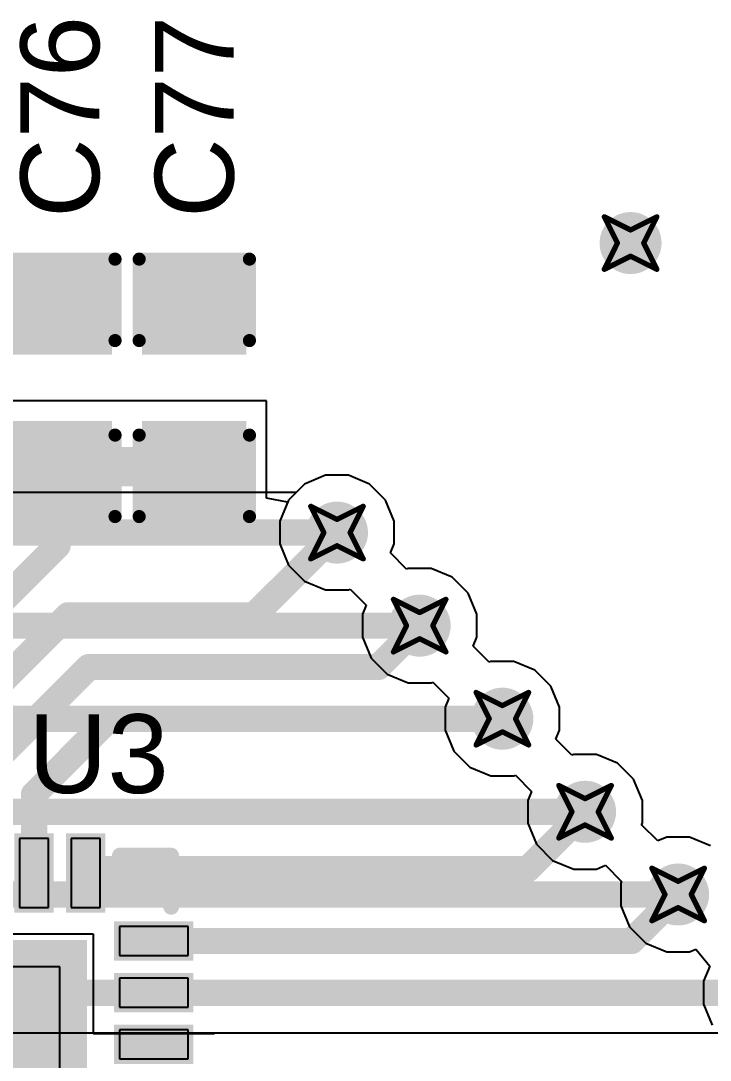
# Model space of a CAD drawing. Header units: inches. Extents: x -0.03 to 9.71, y 0.01 to 4.44.
# Drawn here: x 3.4292 to 3.6917, y 1.9133 to 2.309 of the extents above; entities that cross this region are included whole.
import ezdxf

# ---------------------------------------------------------------- set-up
doc = ezdxf.new("R2010")
doc.units = ezdxf.units.IN
doc.header["$MEASUREMENT"] = 0
for name, color, linetype in [('Bottom Layer', 5, 'Continuous'), ('Drill Drawing', 1, 'Continuous'), ('Layer 1', 16, 'Continuous'), ('Layer 2', 76, 'Continuous'), ('Top Layer', 1, 'Continuous'), ('Top Overlay', 2, 'Continuous'), ('Top Paste', 8, 'Continuous'), ('Top Solder', 216, 'Continuous'), ('Via Holes', 16, 'Continuous')]:
    doc.layers.add(name, color=color, linetype=linetype)
doc.styles.add('Arial', font='', dxfattribs={"height": 0.2})
doc.styles.get('Arial').set_extended_font_data('Arial')

# ---------------------------------------------------------------- blocks, each defined once
blk = doc.blocks.new('40_LFCSP_WQ__6_6__4')
at = {"layer": 'Top Layer'}
for points in [[(-0.08307, 0.12756), (-0.08307, 0.10138), (-0.09409, 0.10138), (-0.09409, 0.12756)], [(-0.06339, 0.12756), (-0.06339, 0.10138), (-0.07441, 0.10138), (-0.07441, 0.12756)], [(-0.0437, 0.12756), (-0.0437, 0.10138), (-0.05472, 0.10138), (-0.05472, 0.12756)], [(-0.02402, 0.12756), (-0.02402, 0.10138), (-0.03504, 0.10138), (-0.03504, 0.12756)], [(-0.00433, 0.12756), (-0.00433, 0.10138), (-0.01535, 0.10138), (-0.01535, 0.12756)], [(0.01535, 0.12756), (0.01535, 0.10138), (0.00433, 0.10138), (0.00433, 0.12756)], [(0.03504, 0.12756), (0.03504, 0.10138), (0.02402, 0.10138), (0.02402, 0.12756)], [(0.05472, 0.12756), (0.05472, 0.10138), (0.0437, 0.10138), (0.0437, 0.12756)], [(0.07441, 0.12756), (0.07441, 0.10138), (0.06339, 0.10138), (0.06339, 0.12756)], [(0.09409, 0.12756), (0.09409, 0.10138), (0.08307, 0.10138), (0.08307, 0.12756)], [(-0.10138, 0.09409), (-0.10138, 0.08307), (-0.12756, 0.08307), (-0.12756, 0.09409)], [(0.12756, 0.09409), (0.12756, 0.08307), (0.10138, 0.08307), (0.10138, 0.09409)], [(0.08701, 0.08701), (0.08701, -0.08701), (-0.08701, -0.08701), (-0.08701, 0.08701)], [(-0.10138, 0.07441), (-0.10138, 0.06339), (-0.12756, 0.06339), (-0.12756, 0.07441)], [(0.12756, 0.07441), (0.12756, 0.06339), (0.10138, 0.06339), (0.10138, 0.07441)], [(-0.10138, 0.05472), (-0.10138, 0.0437), (-0.12756, 0.0437), (-0.12756, 0.05472)], [(0.12756, 0.05472), (0.12756, 0.0437), (0.10138, 0.0437), (0.10138, 0.05472)], [(-0.10138, 0.03504), (-0.10138, 0.02402), (-0.12756, 0.02402), (-0.12756, 0.03504)], [(0.12756, 0.03504), (0.12756, 0.02402), (0.10138, 0.02402), (0.10138, 0.03504)], [(-0.10138, 0.01535), (-0.10138, 0.00433), (-0.12756, 0.00433), (-0.12756, 0.01535)], [(0.12756, 0.01535), (0.12756, 0.00433), (0.10138, 0.00433), (0.10138, 0.01535)], [(-0.10138, -0.00433), (-0.10138, -0.01535), (-0.12756, -0.01535), (-0.12756, -0.00433)], [(0.12756, -0.00433), (0.12756, -0.01535), (0.10138, -0.01535), (0.10138, -0.00433)], [(-0.10138, -0.02402), (-0.10138, -0.03504), (-0.12756, -0.03504), (-0.12756, -0.02402)], [(0.12756, -0.02402), (0.12756, -0.03504), (0.10138, -0.03504), (0.10138, -0.02402)], [(-0.10138, -0.0437), (-0.10138, -0.05472), (-0.12756, -0.05472), (-0.12756, -0.0437)], [(0.12756, -0.0437), (0.12756, -0.05472), (0.10138, -0.05472), (0.10138, -0.0437)], [(-0.10138, -0.06339), (-0.10138, -0.07441), (-0.12756, -0.07441), (-0.12756, -0.06339)], [(0.12756, -0.06339), (0.12756, -0.07441), (0.10138, -0.07441), (0.10138, -0.06339)], [(-0.10138, -0.08307), (-0.10138, -0.09409), (-0.12756, -0.09409), (-0.12756, -0.08307)], [(0.12756, -0.08307), (0.12756, -0.09409), (0.10138, -0.09409), (0.10138, -0.08307)], [(-0.08307, -0.10138), (-0.08307, -0.12756), (-0.09409, -0.12756), (-0.09409, -0.10138)], [(-0.06339, -0.10138), (-0.06339, -0.12756), (-0.07441, -0.12756), (-0.07441, -0.10138)], [(-0.0437, -0.10138), (-0.0437, -0.12756), (-0.05472, -0.12756), (-0.05472, -0.10138)], [(-0.02402, -0.10138), (-0.02402, -0.12756), (-0.03504, -0.12756), (-0.03504, -0.10138)], [(-0.00433, -0.10138), (-0.00433, -0.12756), (-0.01535, -0.12756), (-0.01535, -0.10138)], [(0.01535, -0.10138), (0.01535, -0.12756), (0.00433, -0.12756), (0.00433, -0.10138)], [(0.03504, -0.10138), (0.03504, -0.12756), (0.02402, -0.12756), (0.02402, -0.10138)], [(0.05472, -0.10138), (0.05472, -0.12756), (0.0437, -0.12756), (0.0437, -0.10138)], [(0.07441, -0.10138), (0.07441, -0.12756), (0.06339, -0.12756), (0.06339, -0.10138)], [(0.09409, -0.10138), (0.09409, -0.12756), (0.08307, -0.12756), (0.08307, -0.10138)]]:
    blk.add_hatch(color=1, dxfattribs=at).paths.add_polyline_path(points)
at = {"layer": 'Top Solder'}
for points in [[(-0.08107, 0.12956), (-0.08107, 0.09938), (-0.09609, 0.09938), (-0.09609, 0.12956)], [(-0.06139, 0.12956), (-0.06139, 0.09938), (-0.07641, 0.09938), (-0.07641, 0.12956)], [(-0.0417, 0.12956), (-0.0417, 0.09938), (-0.05672, 0.09938), (-0.05672, 0.12956)], [(-0.02202, 0.12956), (-0.02202, 0.09938), (-0.03704, 0.09938), (-0.03704, 0.12956)], [(-0.00233, 0.12956), (-0.00233, 0.09938), (-0.01735, 0.09938), (-0.01735, 0.12956)], [(0.01735, 0.12956), (0.01735, 0.09938), (0.00233, 0.09938), (0.00233, 0.12956)], [(0.03704, 0.12956), (0.03704, 0.09938), (0.02202, 0.09938), (0.02202, 0.12956)], [(0.05672, 0.12956), (0.05672, 0.09938), (0.0417, 0.09938), (0.0417, 0.12956)], [(0.07641, 0.12956), (0.07641, 0.09938), (0.06139, 0.09938), (0.06139, 0.12956)], [(0.09609, 0.12956), (0.09609, 0.09938), (0.08107, 0.09938), (0.08107, 0.12956)], [(-0.09938, 0.09609), (-0.09938, 0.08107), (-0.12956, 0.08107), (-0.12956, 0.09609)], [(0.12956, 0.09609), (0.12956, 0.08107), (0.09938, 0.08107), (0.09938, 0.09609)], [(0.08901, 0.08901), (0.08901, -0.08901), (-0.08901, -0.08901), (-0.08901, 0.08901)], [(-0.09938, 0.07641), (-0.09938, 0.06139), (-0.12956, 0.06139), (-0.12956, 0.07641)], [(0.12956, 0.07641), (0.12956, 0.06139), (0.09938, 0.06139), (0.09938, 0.07641)], [(-0.09938, 0.05672), (-0.09938, 0.0417), (-0.12956, 0.0417), (-0.12956, 0.05672)], [(0.12956, 0.05672), (0.12956, 0.0417), (0.09938, 0.0417), (0.09938, 0.05672)], [(-0.09938, 0.03704), (-0.09938, 0.02202), (-0.12956, 0.02202), (-0.12956, 0.03704)], [(0.12956, 0.03704), (0.12956, 0.02202), (0.09938, 0.02202), (0.09938, 0.03704)], [(-0.09938, 0.01735), (-0.09938, 0.00233), (-0.12956, 0.00233), (-0.12956, 0.01735)], [(0.12956, 0.01735), (0.12956, 0.00233), (0.09938, 0.00233), (0.09938, 0.01735)], [(-0.09938, -0.00233), (-0.09938, -0.01735), (-0.12956, -0.01735), (-0.12956, -0.00233)], [(0.12956, -0.00233), (0.12956, -0.01735), (0.09938, -0.01735), (0.09938, -0.00233)], [(-0.09938, -0.02202), (-0.09938, -0.03704), (-0.12956, -0.03704), (-0.12956, -0.02202)], [(0.12956, -0.02202), (0.12956, -0.03704), (0.09938, -0.03704), (0.09938, -0.02202)], [(-0.09938, -0.0417), (-0.09938, -0.05672), (-0.12956, -0.05672), (-0.12956, -0.0417)], [(0.12956, -0.0417), (0.12956, -0.05672), (0.09938, -0.05672), (0.09938, -0.0417)], [(-0.09938, -0.06139), (-0.09938, -0.07641), (-0.12956, -0.07641), (-0.12956, -0.06139)], [(0.12956, -0.06139), (0.12956, -0.07641), (0.09938, -0.07641), (0.09938, -0.06139)], [(-0.09938, -0.08107), (-0.09938, -0.09609), (-0.12956, -0.09609), (-0.12956, -0.08107)], [(0.12956, -0.08107), (0.12956, -0.09609), (0.09938, -0.09609), (0.09938, -0.08107)], [(-0.08107, -0.09938), (-0.08107, -0.12956), (-0.09609, -0.12956), (-0.09609, -0.09938)], [(-0.06139, -0.09938), (-0.06139, -0.12956), (-0.07641, -0.12956), (-0.07641, -0.09938)], [(-0.0417, -0.09938), (-0.0417, -0.12956), (-0.05672, -0.12956), (-0.05672, -0.09938)], [(-0.02202, -0.09938), (-0.02202, -0.12956), (-0.03704, -0.12956), (-0.03704, -0.09938)], [(-0.00233, -0.09938), (-0.00233, -0.12956), (-0.01735, -0.12956), (-0.01735, -0.09938)], [(0.01735, -0.09938), (0.01735, -0.12956), (0.00233, -0.12956), (0.00233, -0.09938)], [(0.03704, -0.09938), (0.03704, -0.12956), (0.02202, -0.12956), (0.02202, -0.09938)], [(0.05672, -0.09938), (0.05672, -0.12956), (0.0417, -0.12956), (0.0417, -0.09938)], [(0.07641, -0.09938), (0.07641, -0.12956), (0.06139, -0.12956), (0.06139, -0.09938)], [(0.09609, -0.09938), (0.09609, -0.12956), (0.08107, -0.12956), (0.08107, -0.09938)]]:
    blk.add_hatch(color=216, dxfattribs=at).paths.add_polyline_path(points)
at = {"layer": 'Top Overlay'}
for points, const_width in [([(-0.12111, 0.12111), (-0.10159, 0.12111)], 0.006), ([(-0.12111, 0.12111), (-0.12111, 0.10159)], 0.006), ([(0.10159, 0.12111), (0.12111, 0.12111)], 0.006), ([(0.12111, 0.12111), (0.12111, 0.10159)], 0.006), ([(-0.13847, 0.09358), (-0.13847, 0.08358)], 0.005), ([(-0.13847, 0.09358), (-0.13347, 0.08858)], 0.005), ([(-0.13347, 0.08858), (-0.13847, 0.08358)], 0.005), ([(-0.12111, -0.10159), (-0.12111, -0.12111)], 0.006), ([(0.12111, -0.10159), (0.12111, -0.12111)], 0.006), ([(-0.12111, -0.12111), (-0.10159, -0.12111)], 0.006), ([(0.10159, -0.12111), (0.12111, -0.12111)], 0.006)]:
    blk.add_lwpolyline(points, dxfattribs=dict(at, const_width=const_width))
for points, const_width in [([(-0.12261, 0.12111, 1), (-0.11961, 0.12111, 1)], 0.003), ([(-0.12261, 0.12111, 1), (-0.11961, 0.12111, 1)], 0.003), ([(-0.10309, 0.12111, 1), (-0.10009, 0.12111, 1)], 0.003), ([(0.10009, 0.12111, 1), (0.10309, 0.12111, 1)], 0.003), ([(0.11961, 0.12111, 1), (0.12261, 0.12111, 1)], 0.003), ([(0.11961, 0.12111, 1), (0.12261, 0.12111, 1)], 0.003), ([(-0.12261, 0.10159, 1), (-0.11961, 0.10159, 1)], 0.003), ([(0.11961, 0.10159, 1), (0.12261, 0.10159, 1)], 0.003), ([(-0.13972, 0.09358, 1), (-0.13722, 0.09358, 1)], 0.0025), ([(-0.13972, 0.09358, 1), (-0.13722, 0.09358, 1)], 0.0025), ([(-0.13472, 0.08858, 1), (-0.13222, 0.08858, 1)], 0.0025), ([(-0.13472, 0.08858, 1), (-0.13222, 0.08858, 1)], 0.0025), ([(-0.13972, 0.08358, 1), (-0.13722, 0.08358, 1)], 0.0025), ([(-0.13972, 0.08358, 1), (-0.13722, 0.08358, 1)], 0.0025), ([(-0.12261, -0.10159, 1), (-0.11961, -0.10159, 1)], 0.003), ([(0.11961, -0.10159, 1), (0.12261, -0.10159, 1)], 0.003), ([(-0.12261, -0.12111, 1), (-0.11961, -0.12111, 1)], 0.003), ([(-0.12261, -0.12111, 1), (-0.11961, -0.12111, 1)], 0.003), ([(-0.10309, -0.12111, 1), (-0.10009, -0.12111, 1)], 0.003), ([(0.10009, -0.12111, 1), (0.10309, -0.12111, 1)], 0.003), ([(0.11961, -0.12111, 1), (0.12261, -0.12111, 1)], 0.003), ([(0.11961, -0.12111, 1), (0.12261, -0.12111, 1)], 0.003)]:
    blk.add_lwpolyline(points, format="xyb", close=True, dxfattribs=dict(at, const_width=const_width))
at = {"layer": 'Top Paste'}
for p, q in [((-0.09409, 0.12756), (-0.09409, 0.10138)), ((-0.08307, 0.12756), (-0.09409, 0.12756)), ((-0.08307, 0.10138), (-0.08307, 0.12756)), ((-0.07441, 0.12756), (-0.07441, 0.10138)), ((-0.06339, 0.12756), (-0.07441, 0.12756)), ((-0.06339, 0.10138), (-0.06339, 0.12756)), ((-0.05472, 0.12756), (-0.05472, 0.10138)), ((-0.0437, 0.12756), (-0.05472, 0.12756)), ((-0.0437, 0.10138), (-0.0437, 0.12756)), ((-0.03504, 0.12756), (-0.03504, 0.10138)), ((-0.02402, 0.12756), (-0.03504, 0.12756)), ((-0.02402, 0.10138), (-0.02402, 0.12756)), ((-0.01535, 0.12756), (-0.01535, 0.10138)), ((-0.00433, 0.12756), (-0.01535, 0.12756)), ((-0.00433, 0.10138), (-0.00433, 0.12756)), ((0.01535, 0.12756), (0.00433, 0.12756)), ((0.00433, 0.12756), (0.00433, 0.10138)), ((0.01535, 0.10138), (0.01535, 0.12756)), ((0.03504, 0.12756), (0.02402, 0.12756)), ((0.02402, 0.12756), (0.02402, 0.10138)), ((0.03504, 0.10138), (0.03504, 0.12756)), ((0.05472, 0.12756), (0.0437, 0.12756)), ((0.0437, 0.12756), (0.0437, 0.10138)), ((0.05472, 0.10138), (0.05472, 0.12756)), ((0.07441, 0.12756), (0.06339, 0.12756)), ((0.06339, 0.12756), (0.06339, 0.10138)), ((0.07441, 0.10138), (0.07441, 0.12756)), ((0.08307, 0.12756), (0.08307, 0.10138)), ((0.09409, 0.12756), (0.08307, 0.12756)), ((0.09409, 0.10138), (0.09409, 0.12756)), ((-0.09409, 0.10138), (-0.08307, 0.10138)), ((-0.07441, 0.10138), (-0.06339, 0.10138)), ((-0.05472, 0.10138), (-0.0437, 0.10138)), ((-0.03504, 0.10138), (-0.02402, 0.10138)), ((-0.01535, 0.10138), (-0.00433, 0.10138)), ((0.00433, 0.10138), (0.01535, 0.10138)), ((0.02402, 0.10138), (0.03504, 0.10138)), ((0.0437, 0.10138), (0.05472, 0.10138)), ((0.06339, 0.10138), (0.07441, 0.10138)), ((0.08307, 0.10138), (0.09409, 0.10138)), ((-0.12756, 0.09409), (-0.12756, 0.08307)), ((-0.10138, 0.09409), (-0.12756, 0.09409)), ((-0.10138, 0.08307), (-0.10138, 0.09409)), ((0.10138, 0.09409), (0.10138, 0.08307)), ((0.12756, 0.09409), (0.10138, 0.09409)), ((0.12756, 0.08307), (0.12756, 0.09409)), ((-0.12756, 0.08307), (-0.10138, 0.08307)), ((0.10138, 0.08307), (0.12756, 0.08307)), ((-0.07874, 0.07874), (-0.07874, -0.07874)), ((0.07874, 0.07874), (-0.07874, 0.07874)), ((0.07874, -0.07874), (0.07874, 0.07874)), ((-0.12756, 0.07441), (-0.12756, 0.06339)), ((-0.10138, 0.07441), (-0.12756, 0.07441)), ((-0.10138, 0.06339), (-0.10138, 0.07441)), ((0.10138, 0.07441), (0.10138, 0.06339)), ((0.12756, 0.07441), (0.10138, 0.07441)), ((0.12756, 0.06339), (0.12756, 0.07441)), ((-0.12756, 0.06339), (-0.10138, 0.06339)), ((0.10138, 0.06339), (0.12756, 0.06339)), ((-0.10138, 0.05472), (-0.12756, 0.05472)), ((-0.12756, 0.05472), (-0.12756, 0.0437)), ((-0.10138, 0.0437), (-0.10138, 0.05472)), ((0.10138, 0.05472), (0.10138, 0.0437)), ((0.12756, 0.05472), (0.10138, 0.05472)), ((0.12756, 0.0437), (0.12756, 0.05472)), ((-0.12756, 0.0437), (-0.10138, 0.0437)), ((0.10138, 0.0437), (0.12756, 0.0437)), ((-0.10138, 0.03504), (-0.12756, 0.03504)), ((-0.12756, 0.03504), (-0.12756, 0.02402)), ((-0.10138, 0.02402), (-0.10138, 0.03504)), ((0.10138, 0.03504), (0.10138, 0.02402)), ((0.12756, 0.03504), (0.10138, 0.03504)), ((0.12756, 0.02402), (0.12756, 0.03504)), ((-0.12756, 0.02402), (-0.10138, 0.02402)), ((0.10138, 0.02402), (0.12756, 0.02402)), ((-0.10138, 0.01535), (-0.12756, 0.01535)), ((-0.12756, 0.01535), (-0.12756, 0.00433)), ((-0.10138, 0.00433), (-0.10138, 0.01535)), ((0.10138, 0.01535), (0.10138, 0.00433)), ((0.12756, 0.01535), (0.10138, 0.01535)), ((0.12756, 0.00433), (0.12756, 0.01535)), ((-0.12756, 0.00433), (-0.10138, 0.00433)), ((0.10138, 0.00433), (0.12756, 0.00433)), ((-0.10138, -0.00433), (-0.12756, -0.00433)), ((-0.12756, -0.00433), (-0.12756, -0.01535)), ((-0.10138, -0.01535), (-0.10138, -0.00433)), ((0.10138, -0.00433), (0.10138, -0.01535)), ((0.12756, -0.00433), (0.10138, -0.00433)), ((0.12756, -0.01535), (0.12756, -0.00433)), ((-0.12756, -0.01535), (-0.10138, -0.01535)), ((0.10138, -0.01535), (0.12756, -0.01535)), ((-0.10138, -0.02402), (-0.12756, -0.02402)), ((-0.12756, -0.02402), (-0.12756, -0.03504)), ((-0.10138, -0.03504), (-0.10138, -0.02402)), ((0.10138, -0.02402), (0.10138, -0.03504)), ((0.12756, -0.02402), (0.10138, -0.02402)), ((0.12756, -0.03504), (0.12756, -0.02402)), ((-0.12756, -0.03504), (-0.10138, -0.03504)), ((0.10138, -0.03504), (0.12756, -0.03504)), ((-0.10138, -0.0437), (-0.12756, -0.0437)), ((-0.12756, -0.0437), (-0.12756, -0.05472)), ((-0.10138, -0.05472), (-0.10138, -0.0437)), ((0.10138, -0.0437), (0.10138, -0.05472)), ((0.12756, -0.0437), (0.10138, -0.0437)), ((0.12756, -0.05472), (0.12756, -0.0437)), ((-0.12756, -0.05472), (-0.10138, -0.05472)), ((0.10138, -0.05472), (0.12756, -0.05472)), ((-0.10138, -0.06339), (-0.12756, -0.06339)), ((-0.12756, -0.06339), (-0.12756, -0.07441)), ((-0.10138, -0.07441), (-0.10138, -0.06339)), ((0.12756, -0.06339), (0.10138, -0.06339)), ((0.10138, -0.06339), (0.10138, -0.07441)), ((0.12756, -0.07441), (0.12756, -0.06339)), ((-0.12756, -0.07441), (-0.10138, -0.07441)), ((0.10138, -0.07441), (0.12756, -0.07441)), ((-0.07874, -0.07874), (0.07874, -0.07874)), ((-0.10138, -0.08307), (-0.12756, -0.08307)), ((-0.12756, -0.08307), (-0.12756, -0.09409)), ((-0.10138, -0.09409), (-0.10138, -0.08307)), ((0.12756, -0.08307), (0.10138, -0.08307)), ((0.10138, -0.08307), (0.10138, -0.09409)), ((0.12756, -0.09409), (0.12756, -0.08307)), ((-0.12756, -0.09409), (-0.10138, -0.09409)), ((0.10138, -0.09409), (0.12756, -0.09409)), ((-0.08307, -0.10138), (-0.09409, -0.10138)), ((-0.09409, -0.10138), (-0.09409, -0.12756)), ((-0.08307, -0.12756), (-0.08307, -0.10138)), ((-0.06339, -0.10138), (-0.07441, -0.10138)), ((-0.07441, -0.10138), (-0.07441, -0.12756)), ((-0.06339, -0.12756), (-0.06339, -0.10138)), ((-0.0437, -0.10138), (-0.05472, -0.10138)), ((-0.05472, -0.10138), (-0.05472, -0.12756)), ((-0.0437, -0.12756), (-0.0437, -0.10138)), ((-0.02402, -0.10138), (-0.03504, -0.10138)), ((-0.03504, -0.10138), (-0.03504, -0.12756)), ((-0.02402, -0.12756), (-0.02402, -0.10138)), ((-0.00433, -0.10138), (-0.01535, -0.10138)), ((-0.01535, -0.10138), (-0.01535, -0.12756)), ((-0.00433, -0.12756), (-0.00433, -0.10138)), ((0.01535, -0.10138), (0.00433, -0.10138)), ((0.00433, -0.10138), (0.00433, -0.12756)), ((0.01535, -0.12756), (0.01535, -0.10138)), ((0.03504, -0.10138), (0.02402, -0.10138)), ((0.02402, -0.10138), (0.02402, -0.12756)), ((0.03504, -0.12756), (0.03504, -0.10138)), ((0.05472, -0.10138), (0.0437, -0.10138)), ((0.0437, -0.10138), (0.0437, -0.12756)), ((0.05472, -0.12756), (0.05472, -0.10138)), ((0.07441, -0.10138), (0.06339, -0.10138)), ((0.06339, -0.10138), (0.06339, -0.12756)), ((0.07441, -0.12756), (0.07441, -0.10138)), ((0.08307, -0.10138), (0.08307, -0.12756)), ((0.09409, -0.10138), (0.08307, -0.10138)), ((0.09409, -0.12756), (0.09409, -0.10138)), ((-0.09409, -0.12756), (-0.08307, -0.12756)), ((-0.07441, -0.12756), (-0.06339, -0.12756)), ((-0.05472, -0.12756), (-0.0437, -0.12756)), ((-0.03504, -0.12756), (-0.02402, -0.12756)), ((-0.01535, -0.12756), (-0.00433, -0.12756)), ((0.00433, -0.12756), (0.01535, -0.12756)), ((0.02402, -0.12756), (0.03504, -0.12756)), ((0.0437, -0.12756), (0.05472, -0.12756)), ((0.06339, -0.12756), (0.07441, -0.12756)), ((0.08307, -0.12756), (0.09409, -0.12756))]:
    blk.add_line(p, q, dxfattribs=at)
blk = doc.blocks.new('C___0603_129')
at = {"layer": 'Top Layer'}
for points in [[(-0.015, 0.0175), (-0.015, -0.0175), (-0.045, -0.0175), (-0.045, 0.0175)], [(0.045, 0.0175), (0.045, -0.0175), (0.015, -0.0175), (0.015, 0.0175)]]:
    blk.add_hatch(color=1, dxfattribs=at).paths.add_polyline_path(points)
at = {"layer": 'Top Paste'}
for points in [[(-0.015, 0.0175), (-0.015, -0.0175), (-0.045, -0.0175), (-0.045, 0.0175)], [(0.045, 0.0175), (0.045, -0.0175), (0.015, -0.0175), (0.015, 0.0175)]]:
    blk.add_hatch(color=8, dxfattribs=at).paths.add_polyline_path(points)
at = {"layer": 'Top Solder'}
for points in [[(-0.01264, 0.01986), (-0.01264, -0.01986), (-0.04736, -0.01986), (-0.04736, 0.01986)], [(0.04736, 0.01986), (0.04736, -0.01986), (0.01264, -0.01986), (0.01264, 0.01986)]]:
    blk.add_hatch(color=216, dxfattribs=at).paths.add_polyline_path(points)
at = {"layer": 'Top Overlay', "const_width": 0.005}
for points in [[(-0.018, 0.021), (-0.049, 0.021)], [(-0.049, -0.021), (-0.049, 0.021)], [(0.049, 0.021), (0.018, 0.021)], [(0.049, -0.021), (0.049, 0.021)], [(-0.018, -0.021), (-0.049, -0.021)], [(0.049, -0.021), (0.018, -0.021)]]:
    blk.add_lwpolyline(points, dxfattribs=at)
at = {"layer": 'Top Overlay', "const_width": 0.0025}
for points in [[(-0.05025, 0.021, 1), (-0.04775, 0.021, 1)], [(-0.05025, 0.021, 1), (-0.04775, 0.021, 1)], [(-0.01925, 0.021, 1), (-0.01675, 0.021, 1)], [(0.01675, 0.021, 1), (0.01925, 0.021, 1)], [(0.04775, 0.021, 1), (0.05025, 0.021, 1)], [(0.04775, 0.021, 1), (0.05025, 0.021, 1)], [(-0.05025, -0.021, 1), (-0.04775, -0.021, 1)], [(-0.05025, -0.021, 1), (-0.04775, -0.021, 1)], [(-0.01925, -0.021, 1), (-0.01675, -0.021, 1)], [(0.01675, -0.021, 1), (0.01925, -0.021, 1)], [(0.04775, -0.021, 1), (0.05025, -0.021, 1)], [(0.04775, -0.021, 1), (0.05025, -0.021, 1)]]:
    blk.add_lwpolyline(points, format="xyb", close=True, dxfattribs=at)
blk = doc.blocks.new('C___0603_130')
at = {"layer": 'Top Layer'}
for points in [[(-0.015, 0.0175), (-0.015, -0.0175), (-0.045, -0.0175), (-0.045, 0.0175)], [(0.045, 0.0175), (0.045, -0.0175), (0.015, -0.0175), (0.015, 0.0175)]]:
    blk.add_hatch(color=1, dxfattribs=at).paths.add_polyline_path(points)
at = {"layer": 'Top Paste'}
for points in [[(-0.015, 0.0175), (-0.015, -0.0175), (-0.045, -0.0175), (-0.045, 0.0175)], [(0.045, 0.0175), (0.045, -0.0175), (0.015, -0.0175), (0.015, 0.0175)]]:
    blk.add_hatch(color=8, dxfattribs=at).paths.add_polyline_path(points)
at = {"layer": 'Top Solder'}
for points in [[(-0.01264, 0.01986), (-0.01264, -0.01986), (-0.04736, -0.01986), (-0.04736, 0.01986)], [(0.04736, 0.01986), (0.04736, -0.01986), (0.01264, -0.01986), (0.01264, 0.01986)]]:
    blk.add_hatch(color=216, dxfattribs=at).paths.add_polyline_path(points)
at = {"layer": 'Top Overlay', "const_width": 0.005}
for points in [[(-0.018, 0.021), (-0.049, 0.021)], [(-0.049, -0.021), (-0.049, 0.021)], [(0.049, 0.021), (0.018, 0.021)], [(0.049, -0.021), (0.049, 0.021)], [(-0.018, -0.021), (-0.049, -0.021)], [(0.049, -0.021), (0.018, -0.021)]]:
    blk.add_lwpolyline(points, dxfattribs=at)
at = {"layer": 'Top Overlay', "const_width": 0.0025}
for points in [[(-0.05025, 0.021, 1), (-0.04775, 0.021, 1)], [(-0.05025, 0.021, 1), (-0.04775, 0.021, 1)], [(-0.01925, 0.021, 1), (-0.01675, 0.021, 1)], [(0.01675, 0.021, 1), (0.01925, 0.021, 1)], [(0.04775, 0.021, 1), (0.05025, 0.021, 1)], [(0.04775, 0.021, 1), (0.05025, 0.021, 1)], [(-0.05025, -0.021, 1), (-0.04775, -0.021, 1)], [(-0.05025, -0.021, 1), (-0.04775, -0.021, 1)], [(-0.01925, -0.021, 1), (-0.01675, -0.021, 1)], [(0.01675, -0.021, 1), (0.01925, -0.021, 1)], [(0.04775, -0.021, 1), (0.05025, -0.021, 1)], [(0.04775, -0.021, 1), (0.05025, -0.021, 1)]]:
    blk.add_lwpolyline(points, format="xyb", close=True, dxfattribs=at)

msp = doc.modelspace()

# ---------------------------------------------------------------- hatches: boundary and pattern name
at = {"layer": 'Bottom Layer'}
h = msp.add_hatch(color=5, dxfattribs=at)
edge = h.paths.add_edge_path()
edge.add_arc((3.66142, 2.22441), 0.01181, 0, 360)
h = msp.add_hatch(color=5, dxfattribs=at)
edge = h.paths.add_edge_path()
edge.add_arc((3.54961, 2.11417), 0.01181, 0, 360)
h = msp.add_hatch(color=5, dxfattribs=at)
edge = h.paths.add_edge_path()
edge.add_arc((3.5811, 2.07874), 0.01181, 0, 360)
h = msp.add_hatch(color=5, dxfattribs=at)
edge = h.paths.add_edge_path()
edge.add_arc((3.6126, 2.04331), 0.01181, 0, 360)
h = msp.add_hatch(color=5, dxfattribs=at)
edge = h.paths.add_edge_path()
edge.add_arc((3.64409, 2.00787), 0.01181, 0, 360)
h = msp.add_hatch(color=5, dxfattribs=at)
edge = h.paths.add_edge_path()
edge.add_arc((3.67953, 1.97638), 0.01181, 0, 360)
at = {"layer": 'Layer 1'}
h = msp.add_hatch(color=16, dxfattribs=at)
edge = h.paths.add_edge_path()
edge.add_arc((3.66142, 2.22441), 0.01181, 0, 360)
h = msp.add_hatch(color=16, dxfattribs=at)
edge = h.paths.add_edge_path()
edge.add_arc((3.54961, 2.11417), 0.01181, 0, 360)
h = msp.add_hatch(color=16, dxfattribs=at)
edge = h.paths.add_edge_path()
edge.add_arc((3.5811, 2.07874), 0.01181, 0, 360)
h = msp.add_hatch(color=16, dxfattribs=at)
edge = h.paths.add_edge_path()
edge.add_arc((3.6126, 2.04331), 0.01181, 0, 360)
h = msp.add_hatch(color=16, dxfattribs=at)
edge = h.paths.add_edge_path()
edge.add_arc((3.64409, 2.00787), 0.01181, 0, 360)
h = msp.add_hatch(color=16, dxfattribs=at)
edge = h.paths.add_edge_path()
edge.add_arc((3.67953, 1.97638), 0.01181, 0, 360)
at = {"layer": 'Layer 2'}
h = msp.add_hatch(color=76, dxfattribs=at)
edge = h.paths.add_edge_path()
edge.add_arc((3.66142, 2.22441), 0.01181, 0, 360)
h = msp.add_hatch(color=76, dxfattribs=at)
edge = h.paths.add_edge_path()
edge.add_arc((3.54961, 2.11417), 0.01181, 0, 360)
h = msp.add_hatch(color=76, dxfattribs=at)
edge = h.paths.add_edge_path()
edge.add_arc((3.5811, 2.07874), 0.01181, 0, 360)
h = msp.add_hatch(color=76, dxfattribs=at)
edge = h.paths.add_edge_path()
edge.add_arc((3.6126, 2.04331), 0.01181, 0, 360)
h = msp.add_hatch(color=76, dxfattribs=at)
edge = h.paths.add_edge_path()
edge.add_arc((3.64409, 2.00787), 0.01181, 0, 360)
h = msp.add_hatch(color=76, dxfattribs=at)
edge = h.paths.add_edge_path()
edge.add_arc((3.67953, 1.97638), 0.01181, 0, 360)
at = {"layer": 'Top Layer'}
h = msp.add_hatch(color=1, dxfattribs=at)
edge = h.paths.add_edge_path()
edge.add_arc((3.66142, 2.22441), 0.01181, 0, 360)
h = msp.add_hatch(color=1, dxfattribs=at)
edge = h.paths.add_edge_path()
edge.add_arc((3.54961, 2.11417), 0.01181, 0, 360)
h = msp.add_hatch(color=1, dxfattribs=at)
edge = h.paths.add_edge_path()
edge.add_arc((3.5811, 2.07874), 0.01181, 0, 360)
h = msp.add_hatch(color=1, dxfattribs=at)
edge = h.paths.add_edge_path()
edge.add_arc((3.6126, 2.04331), 0.01181, 0, 360)
h = msp.add_hatch(color=1, dxfattribs=at)
edge = h.paths.add_edge_path()
edge.add_arc((3.64409, 2.00787), 0.01181, 0, 360)
h = msp.add_hatch(color=1, dxfattribs=at)
edge = h.paths.add_edge_path()
edge.add_arc((3.67953, 1.97638), 0.01181, 0, 360)
at = {"layer": 'Via Holes'}
h = msp.add_hatch(color=7, dxfattribs=at)
edge = h.paths.add_edge_path()
edge.add_arc((3.66142, 2.22441), 0.00591, 0, 360)
h = msp.add_hatch(color=7, dxfattribs=at)
edge = h.paths.add_edge_path()
edge.add_arc((3.54961, 2.11417), 0.00591, 0, 360)
h = msp.add_hatch(color=7, dxfattribs=at)
edge = h.paths.add_edge_path()
edge.add_arc((3.5811, 2.07874), 0.00591, 0, 360)
h = msp.add_hatch(color=7, dxfattribs=at)
edge = h.paths.add_edge_path()
edge.add_arc((3.6126, 2.04331), 0.00591, 0, 360)
h = msp.add_hatch(color=7, dxfattribs=at)
edge = h.paths.add_edge_path()
edge.add_arc((3.64409, 2.00787), 0.00591, 0, 360)
h = msp.add_hatch(color=7, dxfattribs=at)
edge = h.paths.add_edge_path()
edge.add_arc((3.67953, 1.97638), 0.00591, 0, 360)

# ---------------------------------------------------------------- linework, layer by layer
at = {"layer": 'Bottom Layer'}
for p, q in [((3.54527, 2.13598), (3.53725, 2.13266)), ((3.55394, 2.13598), (3.54527, 2.13598)), ((3.56196, 2.13266), (3.55394, 2.13598)), ((3.53405, 2.12947), (2.36516, 2.12947)), ((3.53725, 2.13266), (3.53405, 2.12947)), ((3.5681, 2.12653), (3.56196, 2.13266)), ((3.57142, 2.11851), (3.5681, 2.12653)), ((3.57142, 2.10984), (3.57142, 2.11851)), ((3.57, 2.10641), (3.57142, 2.10984)), ((3.57612, 2.10029), (3.57, 2.10641)), ((3.57676, 2.10055), (3.57612, 2.10029)), ((3.58544, 2.10055), (3.57676, 2.10055)), ((3.59346, 2.09723), (3.58544, 2.10055)), ((3.59959, 2.0911), (3.59346, 2.09723)), ((3.60291, 2.08308), (3.59959, 2.0911)), ((3.60291, 2.0744), (3.60291, 2.08308)), ((3.60149, 2.07098), (3.60291, 2.0744)), ((3.60762, 2.06485), (3.60149, 2.07098)), ((3.60826, 2.06512), (3.60762, 2.06485)), ((3.61694, 2.06512), (3.60826, 2.06512)), ((3.62495, 2.0618), (3.61694, 2.06512)), ((3.63109, 2.05566), (3.62495, 2.0618)), ((3.63441, 2.04765), (3.63109, 2.05566)), ((3.63441, 2.03897), (3.63441, 2.04765)), ((3.63299, 2.03554), (3.63441, 2.03897)), ((3.63911, 2.02942), (3.63299, 2.03554)), ((3.63976, 2.02969), (3.63911, 2.02942)), ((3.64843, 2.02969), (3.63976, 2.02969)), ((3.65645, 2.02637), (3.64843, 2.02969)), ((3.66259, 2.02023), (3.65645, 2.02637)), ((3.66591, 2.01221), (3.66259, 2.02023)), ((3.66591, 2.00354), (3.66591, 2.01221)), ((3.66564, 2.00289), (3.66591, 2.00354)), ((3.67176, 1.99677), (3.66564, 2.00289)), ((3.67519, 1.99819), (3.67176, 1.99677)), ((3.68387, 1.99819), (3.67519, 1.99819)), ((3.69188, 1.99487), (3.68387, 1.99819)), ((2.52729, 1.92368), (3.69547, 1.92368))]:
    msp.add_line(p, q, dxfattribs=at)
at = {"layer": 'Bottom Layer', "const_width": 0.01}
for points in [[(2.34961, 2.11417), (3.54961, 2.11417)], [(2.3811, 2.07874), (3.5811, 2.07874)], [(2.4126, 2.04331), (3.6126, 2.04331)], [(2.44409, 2.00787), (3.64409, 2.00787)], [(2.47953, 1.97638), (3.67953, 1.97638)], [(1.5748, 1.93898), (3.71102, 1.93898)]]:
    msp.add_lwpolyline(points, dxfattribs=at)
at = {"layer": 'Bottom Layer', "const_width": 0.005}
for points in [[(3.54711, 2.11417, 1), (3.55211, 2.11417, 1)], [(3.5786, 2.07874, 1), (3.5836, 2.07874, 1)], [(3.6101, 2.04331, 1), (3.6151, 2.04331, 1)], [(3.64159, 2.00787, 1), (3.64659, 2.00787, 1)], [(3.67703, 1.97638, 1), (3.68203, 1.97638, 1)]]:
    msp.add_lwpolyline(points, format="xyb", close=True, dxfattribs=at)
at = {"layer": 'Drill Drawing', "const_width": 0.002}
for points in [[(3.65142, 2.23441), (3.66142, 2.22941)], [(3.65142, 2.23441), (3.65642, 2.22441)], [(3.66142, 2.22941), (3.67142, 2.23441)], [(3.66642, 2.22441), (3.67142, 2.23441)], [(3.65142, 2.21441), (3.65642, 2.22441)], [(3.66642, 2.22441), (3.67142, 2.21441)], [(3.65142, 2.21441), (3.66142, 2.21941)], [(3.66142, 2.21941), (3.67142, 2.21441)], [(3.53961, 2.12417), (3.54961, 2.11917)], [(3.53961, 2.12417), (3.54461, 2.11417)], [(3.54961, 2.11917), (3.55961, 2.12417)], [(3.55461, 2.11417), (3.55961, 2.12417)], [(3.53961, 2.10417), (3.54461, 2.11417)], [(3.55461, 2.11417), (3.55961, 2.10417)], [(3.53961, 2.10417), (3.54961, 2.10917)], [(3.54961, 2.10917), (3.55961, 2.10417)], [(3.5711, 2.08874), (3.5811, 2.08374)], [(3.5711, 2.08874), (3.5761, 2.07874)], [(3.5811, 2.08374), (3.5911, 2.08874)], [(3.5861, 2.07874), (3.5911, 2.08874)], [(3.5711, 2.06874), (3.5761, 2.07874)], [(3.5861, 2.07874), (3.5911, 2.06874)], [(3.5711, 2.06874), (3.5811, 2.07374)], [(3.5811, 2.07374), (3.5911, 2.06874)], [(3.6026, 2.05331), (3.6126, 2.04831)], [(3.6026, 2.05331), (3.6076, 2.04331)], [(3.6126, 2.04831), (3.6226, 2.05331)], [(3.6176, 2.04331), (3.6226, 2.05331)], [(3.6026, 2.03331), (3.6076, 2.04331)], [(3.6176, 2.04331), (3.6226, 2.03331)], [(3.6026, 2.03331), (3.6126, 2.03831)], [(3.6126, 2.03831), (3.6226, 2.03331)], [(3.63409, 2.01787), (3.64409, 2.01287)], [(3.63409, 2.01787), (3.63909, 2.00787)], [(3.64409, 2.01287), (3.65409, 2.01787)], [(3.64909, 2.00787), (3.65409, 2.01787)], [(3.63409, 1.99787), (3.63909, 2.00787)], [(3.64909, 2.00787), (3.65409, 1.99787)], [(3.63409, 1.99787), (3.64409, 2.00287)], [(3.64409, 2.00287), (3.65409, 1.99787)], [(3.66953, 1.98638), (3.67953, 1.98138)], [(3.66953, 1.98638), (3.67453, 1.97638)], [(3.67953, 1.98138), (3.68953, 1.98638)], [(3.68453, 1.97638), (3.68953, 1.98638)], [(3.66953, 1.96638), (3.67453, 1.97638)], [(3.68453, 1.97638), (3.68953, 1.96638)], [(3.66953, 1.96638), (3.67953, 1.97138)], [(3.67953, 1.97138), (3.68953, 1.96638)]]:
    msp.add_lwpolyline(points, dxfattribs=at)
at = {"layer": 'Drill Drawing', "const_width": 0.001}
for points in [[(3.65092, 2.23441, 1), (3.65192, 2.23441, 1)], [(3.65092, 2.23441, 1), (3.65192, 2.23441, 1)], [(3.67092, 2.23441, 1), (3.67192, 2.23441, 1)], [(3.67092, 2.23441, 1), (3.67192, 2.23441, 1)], [(3.66092, 2.22941, 1), (3.66192, 2.22941, 1)], [(3.66092, 2.22941, 1), (3.66192, 2.22941, 1)], [(3.65592, 2.22441, 1), (3.65692, 2.22441, 1)], [(3.65592, 2.22441, 1), (3.65692, 2.22441, 1)], [(3.66592, 2.22441, 1), (3.66692, 2.22441, 1)], [(3.66592, 2.22441, 1), (3.66692, 2.22441, 1)], [(3.66092, 2.21941, 1), (3.66192, 2.21941, 1)], [(3.66092, 2.21941, 1), (3.66192, 2.21941, 1)], [(3.65092, 2.21441, 1), (3.65192, 2.21441, 1)], [(3.65092, 2.21441, 1), (3.65192, 2.21441, 1)], [(3.67092, 2.21441, 1), (3.67192, 2.21441, 1)], [(3.67092, 2.21441, 1), (3.67192, 2.21441, 1)], [(3.53911, 2.12417, 1), (3.54011, 2.12417, 1)], [(3.53911, 2.12417, 1), (3.54011, 2.12417, 1)], [(3.55911, 2.12417, 1), (3.56011, 2.12417, 1)], [(3.55911, 2.12417, 1), (3.56011, 2.12417, 1)], [(3.54911, 2.11917, 1), (3.55011, 2.11917, 1)], [(3.54911, 2.11917, 1), (3.55011, 2.11917, 1)], [(3.54411, 2.11417, 1), (3.54511, 2.11417, 1)], [(3.54411, 2.11417, 1), (3.54511, 2.11417, 1)], [(3.55411, 2.11417, 1), (3.55511, 2.11417, 1)], [(3.55411, 2.11417, 1), (3.55511, 2.11417, 1)], [(3.54911, 2.10917, 1), (3.55011, 2.10917, 1)], [(3.54911, 2.10917, 1), (3.55011, 2.10917, 1)], [(3.53911, 2.10417, 1), (3.54011, 2.10417, 1)], [(3.53911, 2.10417, 1), (3.54011, 2.10417, 1)], [(3.55911, 2.10417, 1), (3.56011, 2.10417, 1)], [(3.55911, 2.10417, 1), (3.56011, 2.10417, 1)], [(3.5706, 2.08874, 1), (3.5716, 2.08874, 1)], [(3.5706, 2.08874, 1), (3.5716, 2.08874, 1)], [(3.5906, 2.08874, 1), (3.5916, 2.08874, 1)], [(3.5906, 2.08874, 1), (3.5916, 2.08874, 1)], [(3.5806, 2.08374, 1), (3.5816, 2.08374, 1)], [(3.5806, 2.08374, 1), (3.5816, 2.08374, 1)], [(3.5756, 2.07874, 1), (3.5766, 2.07874, 1)], [(3.5756, 2.07874, 1), (3.5766, 2.07874, 1)], [(3.5856, 2.07874, 1), (3.5866, 2.07874, 1)], [(3.5856, 2.07874, 1), (3.5866, 2.07874, 1)], [(3.5806, 2.07374, 1), (3.5816, 2.07374, 1)], [(3.5806, 2.07374, 1), (3.5816, 2.07374, 1)], [(3.5706, 2.06874, 1), (3.5716, 2.06874, 1)], [(3.5706, 2.06874, 1), (3.5716, 2.06874, 1)], [(3.5906, 2.06874, 1), (3.5916, 2.06874, 1)], [(3.5906, 2.06874, 1), (3.5916, 2.06874, 1)], [(3.6021, 2.05331, 1), (3.6031, 2.05331, 1)], [(3.6021, 2.05331, 1), (3.6031, 2.05331, 1)], [(3.6221, 2.05331, 1), (3.6231, 2.05331, 1)], [(3.6221, 2.05331, 1), (3.6231, 2.05331, 1)], [(3.6121, 2.04831, 1), (3.6131, 2.04831, 1)], [(3.6121, 2.04831, 1), (3.6131, 2.04831, 1)], [(3.6071, 2.04331, 1), (3.6081, 2.04331, 1)], [(3.6071, 2.04331, 1), (3.6081, 2.04331, 1)], [(3.6171, 2.04331, 1), (3.6181, 2.04331, 1)], [(3.6171, 2.04331, 1), (3.6181, 2.04331, 1)], [(3.6121, 2.03831, 1), (3.6131, 2.03831, 1)], [(3.6121, 2.03831, 1), (3.6131, 2.03831, 1)], [(3.6021, 2.03331, 1), (3.6031, 2.03331, 1)], [(3.6021, 2.03331, 1), (3.6031, 2.03331, 1)], [(3.6221, 2.03331, 1), (3.6231, 2.03331, 1)], [(3.6221, 2.03331, 1), (3.6231, 2.03331, 1)], [(3.63359, 2.01787, 1), (3.63459, 2.01787, 1)], [(3.63359, 2.01787, 1), (3.63459, 2.01787, 1)], [(3.65359, 2.01787, 1), (3.65459, 2.01787, 1)], [(3.65359, 2.01787, 1), (3.65459, 2.01787, 1)], [(3.64359, 2.01287, 1), (3.64459, 2.01287, 1)], [(3.64359, 2.01287, 1), (3.64459, 2.01287, 1)], [(3.63859, 2.00787, 1), (3.63959, 2.00787, 1)], [(3.63859, 2.00787, 1), (3.63959, 2.00787, 1)], [(3.64859, 2.00787, 1), (3.64959, 2.00787, 1)], [(3.64859, 2.00787, 1), (3.64959, 2.00787, 1)], [(3.64359, 2.00287, 1), (3.64459, 2.00287, 1)], [(3.64359, 2.00287, 1), (3.64459, 2.00287, 1)], [(3.63359, 1.99787, 1), (3.63459, 1.99787, 1)], [(3.63359, 1.99787, 1), (3.63459, 1.99787, 1)], [(3.65359, 1.99787, 1), (3.65459, 1.99787, 1)], [(3.65359, 1.99787, 1), (3.65459, 1.99787, 1)], [(3.66903, 1.98638, 1), (3.67003, 1.98638, 1)], [(3.66903, 1.98638, 1), (3.67003, 1.98638, 1)], [(3.68903, 1.98638, 1), (3.69003, 1.98638, 1)], [(3.68903, 1.98638, 1), (3.69003, 1.98638, 1)], [(3.67903, 1.98138, 1), (3.68003, 1.98138, 1)], [(3.67903, 1.98138, 1), (3.68003, 1.98138, 1)], [(3.67403, 1.97638, 1), (3.67503, 1.97638, 1)], [(3.67403, 1.97638, 1), (3.67503, 1.97638, 1)], [(3.68403, 1.97638, 1), (3.68503, 1.97638, 1)], [(3.68403, 1.97638, 1), (3.68503, 1.97638, 1)], [(3.67903, 1.97138, 1), (3.68003, 1.97138, 1)], [(3.67903, 1.97138, 1), (3.68003, 1.97138, 1)], [(3.66903, 1.96638, 1), (3.67003, 1.96638, 1)], [(3.66903, 1.96638, 1), (3.67003, 1.96638, 1)], [(3.68903, 1.96638, 1), (3.69003, 1.96638, 1)], [(3.68903, 1.96638, 1), (3.69003, 1.96638, 1)]]:
    msp.add_lwpolyline(points, format="xyb", close=True, dxfattribs=at)
at = {"layer": 'Layer 1'}
for p, q in [((3.54527, 2.13598), (3.53725, 2.13266)), ((3.55394, 2.13598), (3.54527, 2.13598)), ((3.56196, 2.13266), (3.55394, 2.13598)), ((3.53725, 2.13266), (3.53112, 2.12653)), ((3.5681, 2.12653), (3.56196, 2.13266)), ((3.53112, 2.12653), (3.5278, 2.11851)), ((3.57142, 2.11851), (3.5681, 2.12653)), ((3.5278, 2.11851), (3.5278, 2.10984)), ((3.57142, 2.10984), (3.57142, 2.11851)), ((3.5278, 2.10984), (3.53112, 2.10182)), ((3.57, 2.10641), (3.57142, 2.10984)), ((3.57612, 2.10029), (3.57, 2.10641)), ((3.53112, 2.10182), (3.53725, 2.09568)), ((3.57676, 2.10055), (3.57612, 2.10029)), ((3.58544, 2.10055), (3.57676, 2.10055)), ((3.59346, 2.09723), (3.58544, 2.10055)), ((3.53725, 2.09568), (3.54527, 2.09236)), ((3.59959, 2.0911), (3.59346, 2.09723)), ((3.54527, 2.09236), (3.55394, 2.09236)), ((3.55394, 2.09236), (3.55459, 2.09263)), ((3.55459, 2.09263), (3.56071, 2.08651)), ((3.60291, 2.08308), (3.59959, 2.0911)), ((3.56071, 2.08651), (3.55929, 2.08308)), ((3.55929, 2.08308), (3.55929, 2.0744)), ((3.60291, 2.0744), (3.60291, 2.08308)), ((3.55929, 2.0744), (3.56261, 2.06639)), ((3.60149, 2.07098), (3.60291, 2.0744)), ((3.60762, 2.06485), (3.60149, 2.07098)), ((3.56261, 2.06639), (3.56875, 2.06025)), ((3.60826, 2.06512), (3.60762, 2.06485)), ((3.61694, 2.06512), (3.60826, 2.06512)), ((3.62495, 2.0618), (3.61694, 2.06512)), ((3.56875, 2.06025), (3.57676, 2.05693)), ((3.63109, 2.05566), (3.62495, 2.0618)), ((3.57676, 2.05693), (3.58544, 2.05693)), ((3.58544, 2.05693), (3.58608, 2.0572)), ((3.58608, 2.0572), (3.59221, 2.05107)), ((3.63441, 2.04765), (3.63109, 2.05566)), ((3.59221, 2.05107), (3.59079, 2.04765)), ((3.59079, 2.04765), (3.59079, 2.03897)), ((3.63441, 2.03897), (3.63441, 2.04765)), ((3.59079, 2.03897), (3.59411, 2.03095)), ((3.63299, 2.03554), (3.63441, 2.03897)), ((3.63911, 2.02942), (3.63299, 2.03554)), ((3.59411, 2.03095), (3.60024, 2.02482)), ((3.63976, 2.02969), (3.63911, 2.02942)), ((3.64843, 2.02969), (3.63976, 2.02969)), ((3.65645, 2.02637), (3.64843, 2.02969)), ((3.66259, 2.02023), (3.65645, 2.02637)), ((3.60024, 2.02482), (3.60826, 2.0215)), ((3.60826, 2.0215), (3.61694, 2.0215)), ((3.61694, 2.0215), (3.61758, 2.02176)), ((3.61758, 2.02176), (3.6237, 2.01564)), ((3.66591, 2.01221), (3.66259, 2.02023)), ((3.6237, 2.01564), (3.62228, 2.01221)), ((3.62228, 2.01221), (3.62228, 2.00354)), ((3.66591, 2.00354), (3.66591, 2.01221)), ((3.62228, 2.00354), (3.6256, 1.99552)), ((3.66564, 2.00289), (3.66591, 2.00354)), ((3.67176, 1.99677), (3.66564, 2.00289)), ((3.6256, 1.99552), (3.63174, 1.98938)), ((3.67519, 1.99819), (3.67176, 1.99677)), ((3.68387, 1.99819), (3.67519, 1.99819)), ((3.69188, 1.99487), (3.68387, 1.99819)), ((3.63174, 1.98938), (3.63976, 1.98606)), ((3.64843, 1.98606), (3.65186, 1.98748)), ((3.65186, 1.98748), (3.65798, 1.98136)), ((3.63976, 1.98606), (3.64843, 1.98606)), ((3.65798, 1.98136), (3.65772, 1.98072)), ((3.65772, 1.98072), (3.65772, 1.97204)), ((3.65772, 1.97204), (3.66104, 1.96402)), ((3.66104, 1.96402), (3.66717, 1.95789)), ((3.66717, 1.95789), (3.67519, 1.95457)), ((3.68387, 1.95457), (3.68629, 1.95557)), ((3.68629, 1.95557), (3.68645, 1.95546)), ((3.68645, 1.95546), (3.69162, 1.94912)), ((3.67519, 1.95457), (3.68387, 1.95457)), ((3.69162, 1.94912), (3.68921, 1.94332)), ((3.68921, 1.94332), (3.68921, 1.93464)), ((3.68921, 1.93464), (3.69253, 1.92662))]:
    msp.add_line(p, q, dxfattribs=at)
at = {"layer": 'Layer 2'}
for p, q in [((3.54527, 2.13598), (3.53725, 2.13266)), ((3.55394, 2.13598), (3.54527, 2.13598)), ((3.56196, 2.13266), (3.55394, 2.13598)), ((3.53725, 2.13266), (3.53112, 2.12653)), ((3.5681, 2.12653), (3.56196, 2.13266)), ((3.53112, 2.12653), (3.5278, 2.11851)), ((3.57142, 2.11851), (3.5681, 2.12653)), ((3.5278, 2.11851), (3.5278, 2.10984)), ((3.57142, 2.10984), (3.57142, 2.11851)), ((3.5278, 2.10984), (3.53112, 2.10182)), ((3.57, 2.10641), (3.57142, 2.10984)), ((3.57612, 2.10029), (3.57, 2.10641)), ((3.53112, 2.10182), (3.53725, 2.09568)), ((3.57676, 2.10055), (3.57612, 2.10029)), ((3.58544, 2.10055), (3.57676, 2.10055)), ((3.59346, 2.09723), (3.58544, 2.10055)), ((3.53725, 2.09568), (3.54527, 2.09236)), ((3.59959, 2.0911), (3.59346, 2.09723)), ((3.54527, 2.09236), (3.55394, 2.09236)), ((3.55394, 2.09236), (3.55459, 2.09263)), ((3.55459, 2.09263), (3.56071, 2.08651)), ((3.60291, 2.08308), (3.59959, 2.0911)), ((3.56071, 2.08651), (3.55929, 2.08308)), ((3.55929, 2.08308), (3.55929, 2.0744)), ((3.60291, 2.0744), (3.60291, 2.08308)), ((3.55929, 2.0744), (3.56261, 2.06639)), ((3.60149, 2.07098), (3.60291, 2.0744)), ((3.60762, 2.06485), (3.60149, 2.07098)), ((3.56261, 2.06639), (3.56875, 2.06025)), ((3.60826, 2.06512), (3.60762, 2.06485)), ((3.61694, 2.06512), (3.60826, 2.06512)), ((3.62495, 2.0618), (3.61694, 2.06512)), ((3.56875, 2.06025), (3.57676, 2.05693)), ((3.63109, 2.05566), (3.62495, 2.0618)), ((3.57676, 2.05693), (3.58544, 2.05693)), ((3.58544, 2.05693), (3.58608, 2.0572)), ((3.58608, 2.0572), (3.59221, 2.05107)), ((3.63441, 2.04765), (3.63109, 2.05566)), ((3.59221, 2.05107), (3.59079, 2.04765)), ((3.59079, 2.04765), (3.59079, 2.03897)), ((3.63441, 2.03897), (3.63441, 2.04765)), ((3.59079, 2.03897), (3.59411, 2.03095)), ((3.63299, 2.03554), (3.63441, 2.03897)), ((3.63911, 2.02942), (3.63299, 2.03554)), ((3.59411, 2.03095), (3.60024, 2.02482)), ((3.63976, 2.02969), (3.63911, 2.02942)), ((3.64843, 2.02969), (3.63976, 2.02969)), ((3.65645, 2.02637), (3.64843, 2.02969)), ((3.66259, 2.02023), (3.65645, 2.02637)), ((3.60024, 2.02482), (3.60826, 2.0215)), ((3.60826, 2.0215), (3.61694, 2.0215)), ((3.61694, 2.0215), (3.61758, 2.02176)), ((3.61758, 2.02176), (3.6237, 2.01564)), ((3.66591, 2.01221), (3.66259, 2.02023)), ((3.6237, 2.01564), (3.62228, 2.01221)), ((3.62228, 2.01221), (3.62228, 2.00354)), ((3.66591, 2.00354), (3.66591, 2.01221)), ((3.62228, 2.00354), (3.6256, 1.99552)), ((3.66564, 2.00289), (3.66591, 2.00354)), ((3.67176, 1.99677), (3.66564, 2.00289)), ((3.6256, 1.99552), (3.63174, 1.98938)), ((3.67519, 1.99819), (3.67176, 1.99677)), ((3.68387, 1.99819), (3.67519, 1.99819)), ((3.69188, 1.99487), (3.68387, 1.99819)), ((3.63174, 1.98938), (3.63976, 1.98606)), ((3.64843, 1.98606), (3.65186, 1.98748)), ((3.65186, 1.98748), (3.65798, 1.98136)), ((3.63976, 1.98606), (3.64843, 1.98606)), ((3.65798, 1.98136), (3.65772, 1.98072)), ((3.65772, 1.98072), (3.65772, 1.97204)), ((3.65772, 1.97204), (3.66104, 1.96402)), ((3.66104, 1.96402), (3.66717, 1.95789)), ((3.66717, 1.95789), (3.67519, 1.95457)), ((3.68387, 1.95457), (3.68629, 1.95557)), ((3.68629, 1.95557), (3.68645, 1.95546)), ((3.68645, 1.95546), (3.69162, 1.94912)), ((3.67519, 1.95457), (3.68387, 1.95457)), ((3.69162, 1.94912), (3.68921, 1.94332)), ((3.68921, 1.94332), (3.68921, 1.93464)), ((3.68921, 1.93464), (3.69253, 1.92662))]:
    msp.add_line(p, q, dxfattribs=at)
at = {"layer": 'Top Layer'}
for p, q in [((3.52278, 2.16429), (3.33556, 2.16429)), ((3.52278, 2.1273), (3.52278, 2.16429)), ((3.54527, 2.13598), (3.53725, 2.13266)), ((3.55394, 2.13598), (3.54527, 2.13598)), ((3.56196, 2.13266), (3.55394, 2.13598)), ((3.53725, 2.13266), (3.53112, 2.12653)), ((3.5681, 2.12653), (3.56196, 2.13266)), ((3.53078, 2.12571), (3.52278, 2.1273)), ((3.53112, 2.12653), (3.53078, 2.12571)), ((3.57142, 2.11851), (3.5681, 2.12653)), ((3.57142, 2.10984), (3.57142, 2.11851)), ((3.57, 2.10641), (3.57142, 2.10984)), ((3.57612, 2.10029), (3.57, 2.10641)), ((3.57676, 2.10055), (3.57612, 2.10029)), ((3.58544, 2.10055), (3.57676, 2.10055)), ((3.59346, 2.09723), (3.58544, 2.10055)), ((3.59959, 2.0911), (3.59346, 2.09723)), ((3.60291, 2.08308), (3.59959, 2.0911)), ((3.60291, 2.0744), (3.60291, 2.08308)), ((3.60149, 2.07098), (3.60291, 2.0744)), ((3.60762, 2.06485), (3.60149, 2.07098)), ((3.60826, 2.06512), (3.60762, 2.06485)), ((3.61694, 2.06512), (3.60826, 2.06512)), ((3.62495, 2.0618), (3.61694, 2.06512)), ((3.63109, 2.05566), (3.62495, 2.0618)), ((3.63441, 2.04765), (3.63109, 2.05566)), ((3.63441, 2.03897), (3.63441, 2.04765)), ((3.63299, 2.03554), (3.63441, 2.03897)), ((3.63911, 2.02942), (3.63299, 2.03554)), ((3.63976, 2.02969), (3.63911, 2.02942)), ((3.64843, 2.02969), (3.63976, 2.02969)), ((3.65645, 2.02637), (3.64843, 2.02969)), ((3.66259, 2.02023), (3.65645, 2.02637)), ((3.66591, 2.01221), (3.66259, 2.02023)), ((3.66591, 2.00354), (3.66591, 2.01221)), ((3.66564, 2.00289), (3.66591, 2.00354)), ((3.67176, 1.99677), (3.66564, 2.00289)), ((3.67519, 1.99819), (3.67176, 1.99677)), ((3.68387, 1.99819), (3.67519, 1.99819)), ((3.69188, 1.99487), (3.68387, 1.99819)), ((3.35968, 1.96146), (3.43008, 1.96146)), ((3.43008, 1.96146), (3.43008, 1.96146)), ((3.43008, 1.96146), (3.43842, 1.96146)), ((3.43842, 1.96146), (3.43842, 1.96146)), ((3.43842, 1.96146), (3.45673, 1.96146)), ((3.45673, 1.96146), (3.45673, 1.94315)), ((3.45673, 1.94315), (3.45673, 1.94315)), ((3.45673, 1.94315), (3.45673, 1.92347)), ((3.45673, 1.92347), (3.50291, 1.92347)), ((3.50291, 1.92347), (3.50291, 1.92368)), ((3.50291, 1.92368), (3.69547, 1.92368))]:
    msp.add_line(p, q, dxfattribs=at)
for points, const_width in [([(3.44319, 2.13929), (3.49528, 2.13929)], 0.015), ([(3.44319, 2.10919), (3.44319, 2.13929)], 0.01), ([(3.51811, 2.08268), (3.54961, 2.11417)], 0.01), ([(3.3752, 2.0412), (3.44319, 2.10919)], 0.01), ([(3.39488, 2.03032), (3.44724, 2.08268)], 0.01), ([(3.44724, 2.08268), (3.51811, 2.08268)], 0.01), ([(3.56535, 2.06299), (3.5811, 2.07874)], 0.01), ([(3.41457, 2.02244), (3.45512, 2.06299)], 0.01), ([(3.45512, 2.06299), (3.56535, 2.06299)], 0.01), ([(3.43425, 2.01457), (3.46299, 2.04331)], 0.01), ([(3.46299, 2.04331), (3.6126, 2.04331)], 0.01), ([(3.43425, 1.98602), (3.43425, 2.01457)], 0.01), ([(3.62224, 1.98602), (3.64409, 2.00787)], 0.01), ([(3.45394, 1.98602), (3.62224, 1.98602)], 0.01), ([(3.66181, 1.95866), (3.67953, 1.97638)], 0.01), ([(3.4813, 1.95866), (3.66181, 1.95866)], 0.01), ([(3.47983, 1.93898), (3.71102, 1.93898)], 0.01)]:
    msp.add_lwpolyline(points, dxfattribs=dict(at, const_width=const_width))
for points, const_width in [([(3.43944, 2.13929, 1), (3.44694, 2.13929, 1)], 0.0075), ([(3.49153, 2.13929, 1), (3.49903, 2.13929, 1)], 0.0075), ([(3.44069, 2.13929, 1), (3.44569, 2.13929, 1)], 0.005), ([(3.54711, 2.11417, 1), (3.55211, 2.11417, 1)], 0.005), ([(3.44069, 2.10919, 1), (3.44569, 2.10919, 1)], 0.005), ([(3.44069, 2.10919, 1), (3.44569, 2.10919, 1)], 0.005), ([(3.44474, 2.08268, 1), (3.44974, 2.08268, 1)], 0.005), ([(3.44474, 2.08268, 1), (3.44974, 2.08268, 1)], 0.005), ([(3.51561, 2.08268, 1), (3.52061, 2.08268, 1)], 0.005), ([(3.51561, 2.08268, 1), (3.52061, 2.08268, 1)], 0.005), ([(3.5786, 2.07874, 1), (3.5836, 2.07874, 1)], 0.005), ([(3.45262, 2.06299, 1), (3.45762, 2.06299, 1)], 0.005), ([(3.45262, 2.06299, 1), (3.45762, 2.06299, 1)], 0.005), ([(3.56285, 2.06299, 1), (3.56785, 2.06299, 1)], 0.005), ([(3.56285, 2.06299, 1), (3.56785, 2.06299, 1)], 0.005), ([(3.46049, 2.04331, 1), (3.46549, 2.04331, 1)], 0.005), ([(3.46049, 2.04331, 1), (3.46549, 2.04331, 1)], 0.005), ([(3.6101, 2.04331, 1), (3.6151, 2.04331, 1)], 0.005), ([(3.43175, 2.01457, 1), (3.43675, 2.01457, 1)], 0.005), ([(3.43175, 2.01457, 1), (3.43675, 2.01457, 1)], 0.005), ([(3.64159, 2.00787, 1), (3.64659, 2.00787, 1)], 0.005), ([(3.43175, 1.98602, 1), (3.43675, 1.98602, 1)], 0.005), ([(3.45144, 1.98602, 1), (3.45644, 1.98602, 1)], 0.005), ([(3.61974, 1.98602, 1), (3.62474, 1.98602, 1)], 0.005), ([(3.61974, 1.98602, 1), (3.62474, 1.98602, 1)], 0.005), ([(3.67703, 1.97638, 1), (3.68203, 1.97638, 1)], 0.005), ([(3.4788, 1.95866, 1), (3.4838, 1.95866, 1)], 0.005), ([(3.65931, 1.95866, 1), (3.66431, 1.95866, 1)], 0.005), ([(3.65931, 1.95866, 1), (3.66431, 1.95866, 1)], 0.005), ([(3.47733, 1.93898, 1), (3.48233, 1.93898, 1)], 0.005)]:
    msp.add_lwpolyline(points, format="xyb", close=True, dxfattribs=dict(at, const_width=const_width))

# ---------------------------------------------------------------- block references
for name, p, rotation in [('C___0603_130', (3.44409, 2.16929), 270), ('C___0603_129', (3.49528, 2.16929), 270), ('40_LFCSP_WQ__6_6__4', (3.36535, 1.87008), 90)]:
    msp.add_blockref(name, p, dxfattribs=dict(rotation=rotation))

# ---------------------------------------------------------------- texts
at = {"layer": 'Top Overlay', "style": 'Arial'}
for s, p in [('C76', (3.45908, 2.23401)), ('C77', (3.51027, 2.23401))]:
    msp.add_text(s, height=0.03, rotation=90, dxfattribs=at).set_placement(p)
msp.add_text('U3', height=0.03, dxfattribs=at).set_placement((3.43196, 2.01501))

doc.saveas('drawing.dxf')
